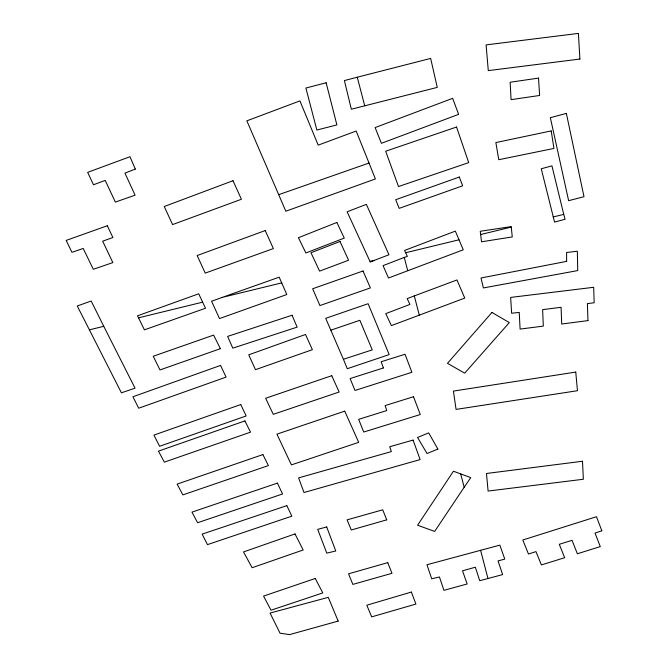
<?xml version="1.0" encoding="UTF-8"?>
<svg xmlns="http://www.w3.org/2000/svg" width="668" height="668" viewBox="0 0 668 668"><rect width="100%" height="100%" fill="white"/><g stroke="black" fill="none" stroke-linecap="round" stroke-linejoin="round"><path stroke-width="1" d="M464.176 487.273L434.659 531.419L417.592 525.215L453.447 471.224L470.756 477.628L464.176 487.273L460.736 474.063M374.372 260.345L370.297 262.098L347.118 211.781L366.356 204.366L388.968 254.75L374.372 260.345L370.097 261.38M404.257 257.43L383.065 265.63L388.492 278.013L463.258 249.79L455.342 231.128L404.566 250.442L407.338 256.42L404.257 257.43L407.697 270.59M414.294 295.916L407.196 298.613L409.918 304.424L385.762 313.643L391.381 325.617L464.753 298.103L456.97 279.959L414.294 295.916L419.287 315.071M222.252 297.385L211.572 301.243L219.513 318.578L286.789 294.53L279.191 277.162L222.252 297.385L281.804 282.865M278.832 194.63L369.028 163.042L375.408 178.949L285.829 211.213L246.868 120.841L299.924 100.901L318.202 145.131L356.178 131.037L369.028 163.042M330.894 330.151L359.877 320.306L372.251 349.865L343.419 359.292L325.7 318.335L368.11 303.715L389.177 354.583L347.293 368.711L343.419 359.292M487.957 578.53L502.645 574.597L498.044 560.928L504.774 559.083L499.839 545.13L426.961 564.752L431.712 578.814L439.435 576.96L443.944 590.328L467.149 583.974L462.515 570.798L475.357 567.232L479.733 580.692L487.957 578.53L480.609 550.307M357.263 77.221L344.396 80.569L351.343 109.218L437.264 87.399L430.66 58.425L357.263 77.221L364.711 105.778M89.428 329.825L103.757 326.326L135.045 388.15L121.417 392.826L77.263 305.986L91.174 301.026L103.757 326.326M138.51 317.826L202.638 302.161L205.502 308.249L144.422 329.833L137.516 315.814L198.73 293.795L202.638 302.161M405.768 252.713L458.991 239.787M480.709 234.518L511.27 227.112L511.154 226.619L480.25 231.278L481.511 241.791L512.272 236.931L511.27 227.112M553.154 216.958L563.75 214.395L565.086 219.263L554.557 222.068L541.264 168.77L551.943 165.864L563.75 214.395M491.949 312.449L447.476 363.325L464.686 373.161L509.317 322.586L491.949 312.449M437.882 449.055L427.052 453.522L417.55 437.473L428.689 432.897L437.882 449.055M336.864 222.461L298.429 237.716L305.886 252.963L344.262 238.1L336.864 222.461M135.32 169.062L124.933 173.112L135.078 195.173L115.364 202.103L105.202 180.385L93.478 184.769L87.658 172.369L129.984 156.721L135.32 169.062M340.012 241.474L310.979 252.738L319.588 271.124L348.571 260.228L340.012 241.474M452.637 98.338L375.132 127.58L381.411 143.303L458.632 114.345L452.637 98.338M232.998 180.719L164.253 206.512L172.586 224.582L241.415 199.256L232.998 180.719M265.238 230.552L197.169 255.543L205.218 273.112L273.362 248.579L265.238 230.552M459.308 177.028L395.706 199.724L399.18 208.366L462.648 185.796L459.308 177.028M305.518 334.476L248.738 354.825L255.468 369.671L312.382 349.681L305.518 334.476M220.532 365.413L132.915 396.775L138.702 408.215L226.085 377.094L220.532 365.413M107.314 225.751L66.165 240.413L71.944 252.329L83.199 248.438L93.295 269.296L112.834 262.599L102.672 241.165L112.9 237.532L107.314 225.751M363.033 270.991L312.649 288.768L319.914 305.56L370.381 287.916L363.033 270.991M220.373 348.688L159.986 369.93L153.239 356.244L213.618 335.102L220.373 348.688M240.764 404.541L153.932 435.093L159.585 446.274L246.175 415.955L240.764 404.541M244.905 420.915L158.466 451.134L164.328 462.139L250.542 432.154L244.905 420.915M295.014 533.932L243.519 551.935L252.128 567.733L303.172 549.981L295.014 533.932M262.891 454.582L177.129 484.108L182.873 494.888L268.402 465.588L262.891 454.582M456.545 127.029L385.661 151.235L398.504 186.547L468.711 162.616L456.545 127.029M331.762 375.692L265.63 398.262L273.279 414.335L339.144 392.016L331.762 375.692M315.238 578.48L263.568 596.09L270.999 610.21L322.803 592.917L315.238 578.48M344.721 411.146L276.928 434.158L291.415 464.886L358.683 442.35L344.721 411.146M277.404 483.114L191.966 512.122L197.611 522.718L282.556 493.986L277.404 483.114M601.835 530.793L595.046 533.089L600.281 546.599L577.361 553.772L572.042 540.32L559.283 544.311L564.652 557.722L541.406 564.936L535.953 551.601L528.48 554.031L522.802 540.003L596.482 516.723L601.835 530.793M286.831 505.634L202.153 534.133L207.464 544.637L291.858 516.155L286.831 505.634M292.083 315.238L227.596 336.413L232.823 348.153L297.118 327.145L292.083 315.238M383.432 367.934L350.115 378.556L354.992 390.463L411.897 372.293L405.017 354.257L381.144 361.755L383.432 367.934M413.492 396.734L385.119 405.593L386.797 410.569L358.649 419.345L363.734 432.037L420.306 414.527L413.492 396.734M411.371 592.057L366.807 605.216L371.684 616.873L415.905 604.072L411.371 592.057M386.739 519.838L351.259 530L347.101 519.854L382.731 509.826L386.739 519.838M413.091 440.087L389.703 446.733L391.356 451.585L298.596 477.896L303.998 492.516L420.122 459.584L413.091 440.087M387.774 562.64L348.529 573.82L352.854 584.4L391.982 573.303L387.774 562.64M338.167 621.098L289.611 634.6L280.034 633.189L270.072 613.074L328.272 597.342L338.167 621.098M566.355 113.401L550.348 117.693L568.635 200.692L583.991 196.693L566.355 113.401M326.702 526.952L317.717 529.365L326.777 553.154L335.754 550.991L326.702 526.952M326.134 82.765L305.894 88.042L316.857 130.043L336.881 124.908L326.134 82.765M551.209 130.911L495.856 142.576L498.787 159.71L553.939 148.43L551.209 130.911M566.639 261.372L481.002 277.988L483.381 287.95L577.736 270.573L577.344 251.218L566.589 252.512L566.639 261.372M575.758 372.084L453.413 391.089L456.069 409.4L577.461 390.713L575.758 372.084M538.533 78.098L510.152 82.239L511.07 99.649L539.619 95.474L538.533 78.098M587.957 320.607L561.713 324.022L561.07 307.297L542.633 309.643L543.318 326.109L520.096 329.09L519.236 312.424L511.621 313.234L510.653 297.419L593.685 287.298L594.161 302.763L587.397 303.606L587.957 320.607M582.513 461.246L486.488 473.487L488.091 491.055L583.356 479.257L582.513 461.246M579.882 59.051L488.283 70.616L486.095 44.89L578.413 33.4L579.882 59.051"/></g></svg>
